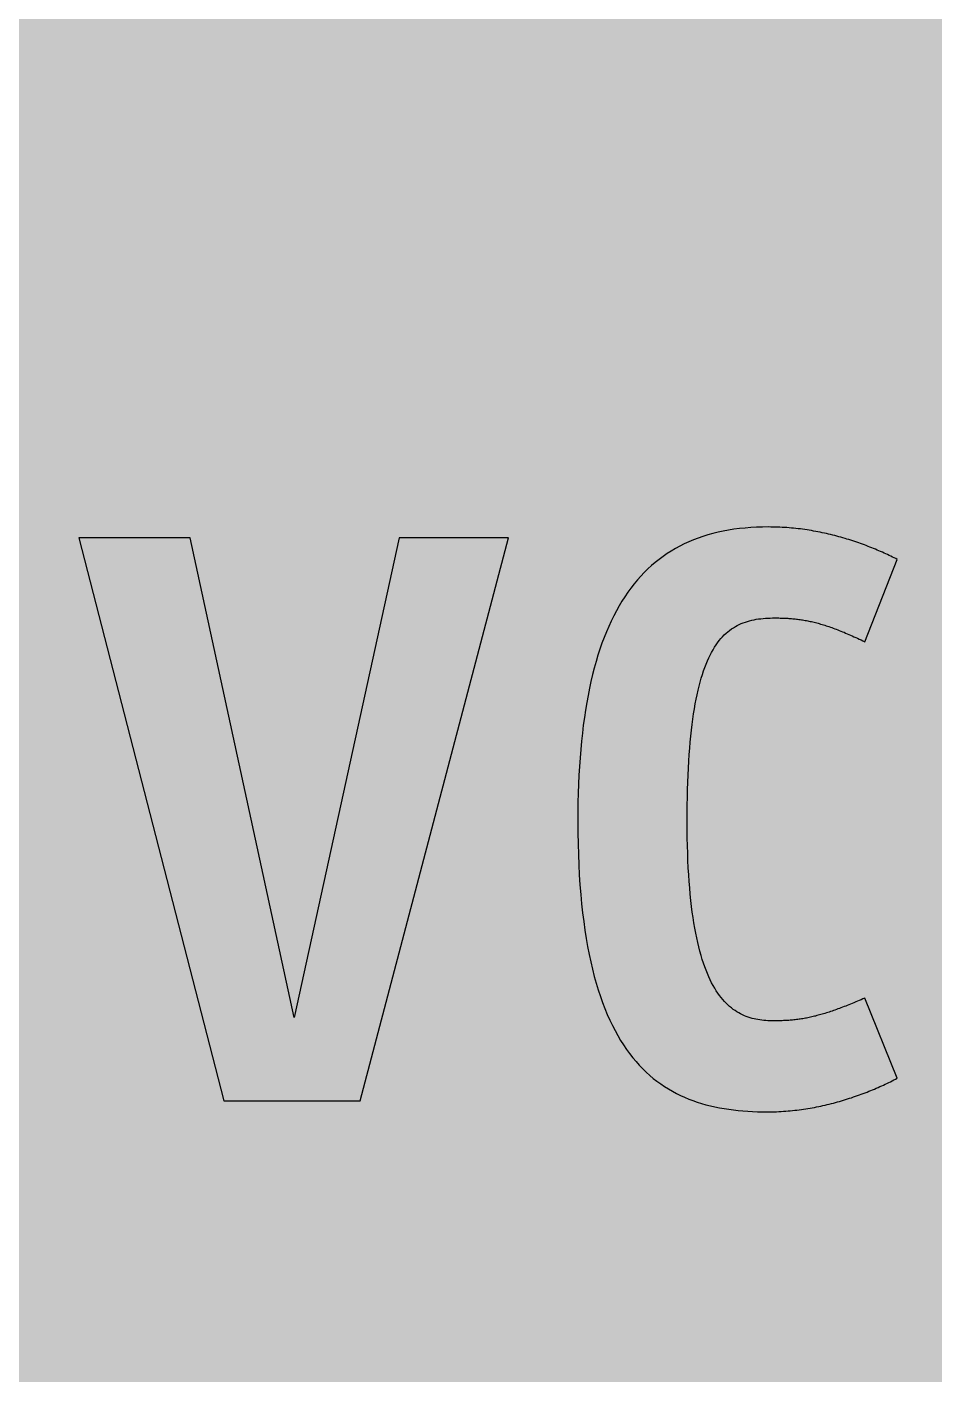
# Model space of a CAD drawing. Header units: millimetres. Extents: x 0 to 423, y 0 to 564.
# Drawn here: x 155.8 to 209, y 237 to 316 of the extents above; entities that cross this region are included whole.
import ezdxf

# ---------------------------------------------------------------- set-up
doc = ezdxf.new("R2010")
doc.units = ezdxf.units.MM

msp = doc.modelspace()

# ---------------------------------------------------------------- hatches: boundary and pattern name
for color, points in [(254, [(21.2189, 0.0537), (20.955, 0.0533), (20.6934, 0.0584), (20.4292, 0.066), (20.1676, 0.0787), (19.906, 0.094), (19.6469, 0.1118), (19.3853, 0.1321), (19.1262, 0.1549), (18.8671, 0.1829), (18.608, 0.2134), (18.349, 0.2464), (18.0924, 0.2845), (17.8359, 0.3251), (17.5793, 0.3683), (17.3253, 0.414), (17.0688, 0.4623), (16.8148, 0.5156), (16.5633, 0.5715), (16.3093, 0.6299), (16.0579, 0.6909), (15.809, 0.7544), (15.56, 0.823), (15.3111, 0.8941), (15.0622, 0.9677), (14.8158, 1.0439), (14.5694, 1.1227), (14.3256, 1.2065), (14.0818, 1.2903), (13.8379, 1.3792), (13.5966, 1.4707), (13.3579, 1.5672), (13.1191, 1.6637), (12.8803, 1.7628), (12.6441, 1.8669), (12.4079, 1.9736), (12.1742, 2.0803), (11.9405, 2.192), (11.7094, 2.3089), (11.4808, 2.4257), (11.2522, 2.5451), (11.0236, 2.6695), (10.7975, 2.794), (10.574, 2.9235), (10.3505, 3.0556), (10.1295, 3.1877), (9.9111, 3.3249), (9.6926, 3.4646), (9.4742, 3.6068), (9.2608, 3.7541), (9.0475, 3.9014), (8.8341, 4.0513), (8.6258, 4.2037), (8.4176, 4.3612), (8.2118, 4.5187), (8.0061, 4.6812), (7.8029, 4.8438), (7.6022, 5.0114), (7.4041, 5.1816), (7.206, 5.3518), (7.0129, 5.527), (6.8174, 5.7048), (6.6269, 5.8826), (6.4389, 6.0655), (6.2509, 6.2509), (6.0655, 6.4389), (5.8852, 6.6269), (5.7048, 6.8174), (5.527, 7.0104), (5.3518, 7.206), (5.1816, 7.4041), (5.0114, 7.6022), (4.8463, 7.8029), (4.6812, 8.0061), (4.5187, 8.2118), (4.3612, 8.4176), (4.2062, 8.6258), (4.0513, 8.8341), (3.9014, 9.0475), (3.7541, 9.2608), (3.6068, 9.4742), (3.4646, 9.6926), (3.3249, 9.9085), (3.1877, 10.1295), (3.0556, 10.3505), (2.9235, 10.574), (2.794, 10.7975), (2.6695, 11.0236), (2.5451, 11.2522), (2.4257, 11.4808), (2.3063, 11.7094), (2.192, 11.9405), (2.0803, 12.1742), (1.971, 12.4079), (1.8669, 12.6441), (1.7628, 12.8803), (1.6637, 13.1191), (1.5646, 13.3579), (1.4707, 13.5966), (1.3792, 13.8379), (1.2903, 14.0818), (1.2065, 14.3256), (1.1227, 14.5694), (1.0439, 14.8158), (0.9652, 15.0622), (0.8915, 15.3111), (0.823, 15.56), (0.7544, 15.809), (0.6883, 16.0604), (0.6274, 16.3119), (0.569, 16.5633), (0.5131, 16.8148), (0.4623, 17.0688), (0.4115, 17.3253), (0.3658, 17.5793), (0.3226, 17.8359), (0.2819, 18.0924), (0.2464, 18.3515), (0.2134, 18.608), (0.1829, 18.8671), (0.1549, 19.1262), (0.1295, 19.3878), (0.1092, 19.6469), (0.0914, 19.9085), (0.0762, 20.1701), (0.066, 20.4318), (0.0584, 20.6934), (0.0533, 20.955), (0.0508, 21.2192), (0.0522, 543.3314), (0.0533, 543.593), (0.0584, 543.8546), (0.066, 544.1188), (0.0762, 544.3804), (0.0914, 544.642), (0.1092, 544.9011), (0.1295, 545.1627), (0.1549, 545.4218), (0.1829, 545.6809), (0.2134, 545.94), (0.2464, 546.1991), (0.2819, 546.4556), (0.3226, 546.7121), (0.3658, 546.9687), (0.4115, 547.2227), (0.4623, 547.4792), (0.5131, 547.7332), (0.569, 547.9847), (0.6274, 548.2387), (0.6883, 548.4876), (0.7544, 548.7391), (0.823, 548.988), (0.8915, 549.2369), (0.9652, 549.4858), (1.0439, 549.7322), (1.1227, 549.9786), (1.2065, 550.2224), (1.2903, 550.4663), (1.3792, 550.7076), (1.4707, 550.9489), (1.5646, 551.1902), (1.6637, 551.4289), (1.7628, 551.6677), (1.8669, 551.9039), (1.971, 552.1401), (2.0803, 552.3738), (2.192, 552.6049), (2.3063, 552.8386), (2.4257, 553.0672), (2.5451, 553.2958), (2.6695, 553.5244), (2.794, 553.7505), (2.9235, 553.974), (3.0556, 554.1975), (3.1877, 554.4185), (3.3249, 554.6369), (3.4646, 554.8554), (3.6068, 555.0738), (3.7541, 555.2872), (3.9014, 555.5005), (4.0513, 555.7114), (4.2062, 555.9222), (4.3612, 556.1305), (4.5187, 556.3362), (4.6812, 556.5419), (4.8463, 556.7451), (5.0114, 556.9458), (5.1816, 557.1439), (5.3518, 557.342), (5.527, 557.5351), (5.7048, 557.7281), (5.8852, 557.9212), (6.0655, 558.1091), (6.2509, 558.2971), (6.4389, 558.4825), (6.6269, 558.6628), (6.8174, 558.8432), (7.0129, 559.021), (7.206, 559.1937), (7.4041, 559.3664), (7.6022, 559.5366), (7.8029, 559.7017), (8.0061, 559.8668), (8.2118, 560.0268), (8.4176, 560.1868), (8.6258, 560.3418), (8.8341, 560.4967), (9.0475, 560.6466), (9.2608, 560.7939), (9.4742, 560.9387), (9.6926, 561.0835), (9.9111, 561.2232), (10.1295, 561.3603), (10.3505, 561.4924), (10.574, 561.6245), (10.7975, 561.754), (11.0236, 561.8785), (11.2522, 562.0029), (11.4808, 562.1223), (11.7094, 562.2392), (11.9405, 562.356), (12.1742, 562.4678), (12.4079, 562.5744), (12.6441, 562.6811), (12.8803, 562.7853), (13.1191, 562.8843), (13.3579, 562.9834), (13.5966, 563.0774), (13.8379, 563.1688), (14.0818, 563.2577), (14.3256, 563.3415), (14.5694, 563.4253), (14.8158, 563.5041), (15.0622, 563.5803), (15.3111, 563.6539), (15.56, 563.7251), (15.809, 563.7936), (16.0579, 563.8571), (16.3093, 563.9206), (16.5633, 563.9791), (16.8148, 564.0349), (17.0688, 564.0857), (17.3253, 564.1365), (17.5793, 564.1823), (17.8359, 564.2254), (18.0924, 564.2635), (18.349, 564.3016), (18.608, 564.3347), (18.8671, 564.3651), (19.1262, 564.3931), (19.3853, 564.4185), (19.6469, 564.4388), (19.906, 564.4566), (20.1676, 564.4718), (20.4292, 564.482), (20.6934, 564.4896), (20.955, 564.4947), (21.2166, 564.4972), (402.2189, 564.4981), (402.4808, 564.4947), (402.7424, 564.4896), (403.0066, 564.482), (403.2682, 564.4718), (403.5298, 564.4566), (403.7889, 564.4388), (404.0505, 564.4185), (404.3096, 564.3931), (404.5687, 564.3651), (404.8277, 564.3347), (405.0868, 564.3016), (405.3434, 564.2635), (405.5999, 564.2254), (405.8564, 564.1823), (406.113, 564.1365), (406.367, 564.0857), (406.621, 564.0349), (406.875, 563.9791), (407.1264, 563.9206), (407.3779, 563.8571), (407.6268, 563.7936), (407.8783, 563.7251), (408.1272, 563.6539), (408.3736, 563.5803), (408.62, 563.5041), (408.8663, 563.4253), (409.1102, 563.3415), (409.354, 563.2577), (409.5979, 563.1688), (409.8392, 563.0774), (410.0805, 562.9834), (410.3192, 562.8843), (410.5554, 562.7853), (410.7942, 562.6811), (411.0279, 562.5744), (411.2616, 562.4678), (411.4952, 562.356), (411.7264, 562.2392), (411.9575, 562.1223), (412.1861, 562.0029), (412.4122, 561.8785), (412.6382, 561.754), (412.8643, 561.6245), (413.0853, 561.4924), (413.3063, 561.3603), (413.5272, 561.2232), (413.7457, 561.0835), (413.9616, 560.9387), (414.1775, 560.7939), (414.3908, 560.6466), (414.6017, 560.4967), (414.8125, 560.3418), (415.0208, 560.1868), (415.2265, 560.0268), (415.4297, 559.8668), (415.6329, 559.7017), (415.8336, 559.5366), (416.0342, 559.3664), (416.2298, 559.1937), (416.4254, 559.021), (416.6184, 558.8432), (416.8089, 558.6628), (416.9994, 558.4825), (417.1848, 558.2971), (417.3703, 558.1091), (417.5531, 557.9212), (417.7335, 557.7281), (417.9087, 557.5351), (418.084, 557.342), (418.2567, 557.1439), (418.4244, 556.9458), (418.592, 556.7451), (418.7546, 556.5419), (418.9171, 556.3362), (419.0746, 556.1305), (419.2321, 555.9222), (419.3845, 555.7114), (419.5369, 555.5005), (419.6842, 555.2872), (419.829, 555.0738), (419.9712, 554.8554), (420.1109, 554.6369), (420.2481, 554.4185), (420.3827, 554.1975), (420.5148, 553.974), (420.6418, 553.7505), (420.7688, 553.5244), (420.8907, 553.2958), (421.0126, 553.0672), (421.1295, 552.8386), (421.2438, 552.6049), (421.3555, 552.3738), (421.4647, 552.1401), (421.5689, 551.9039), (421.673, 551.6677), (421.7746, 551.4289), (421.8711, 551.1902), (421.9651, 550.9489), (422.0566, 550.7076), (422.1455, 550.4663), (422.2318, 550.2224), (422.3131, 549.9786), (422.3918, 549.7322), (422.4706, 549.4858), (422.5442, 549.2369), (422.6128, 548.988), (422.6814, 548.7391), (422.7449, 548.4876), (422.8084, 548.2387), (422.8668, 547.9847), (422.9227, 547.7332), (422.9735, 547.4792), (423.0243, 547.2227), (423.07, 546.9687), (423.1132, 546.7121), (423.1513, 546.4556), (423.1894, 546.1991), (423.2224, 545.94), (423.2529, 545.6809), (423.2808, 545.4218), (423.3037, 545.1627), (423.3266, 544.9011), (423.3443, 544.642), (423.357, 544.3804), (423.3697, 544.1188), (423.3774, 543.8546), (423.3824, 543.593), (423.385, 543.3314), (423.3855, 21.2203), (423.3824, 20.955), (423.3774, 20.6934), (423.3697, 20.4318), (423.357, 20.1701), (423.3443, 19.9085), (423.3266, 19.6469), (423.3037, 19.3878), (423.2808, 19.1262), (423.2529, 18.8671), (423.2224, 18.608), (423.1894, 18.3515), (423.1513, 18.0924), (423.1132, 17.8359), (423.07, 17.5793), (423.0243, 17.3253), (422.9735, 17.0688), (422.9227, 16.8148), (422.8668, 16.5633), (422.8084, 16.3119), (422.7449, 16.0604), (422.6814, 15.809), (422.6128, 15.56), (422.5442, 15.3111), (422.4706, 15.0622), (422.3918, 14.8158), (422.3131, 14.5694), (422.2318, 14.3256), (422.1455, 14.0818), (422.0566, 13.8379), (421.9651, 13.5966), (421.8711, 13.3579), (421.7746, 13.1191), (421.673, 12.8803), (421.5689, 12.6441), (421.4647, 12.4079), (421.3555, 12.1742), (421.2438, 11.9405), (421.1295, 11.7094), (421.0126, 11.4808), (420.8907, 11.2522), (420.7688, 11.0236), (420.6418, 10.7975), (420.5148, 10.574), (420.3827, 10.3505), (420.2481, 10.1295), (420.1109, 9.9085), (419.9712, 9.6926), (419.829, 9.4742), (419.6842, 9.2608), (419.5369, 9.0475), (419.3845, 8.8341), (419.2321, 8.6258), (419.0746, 8.4176), (418.9171, 8.2118), (418.7546, 8.0061), (418.592, 7.8029), (418.4244, 7.6022), (418.2567, 7.4041), (418.084, 7.206), (417.9087, 7.0104), (417.7335, 6.8174), (417.5531, 6.6269), (417.3703, 6.4389), (417.1848, 6.2509), (416.9994, 6.0655), (416.8089, 5.8826), (416.6184, 5.7048), (416.4254, 5.527), (416.2298, 5.3518), (416.0342, 5.1816), (415.8336, 5.0114), (415.6329, 4.8438), (415.4297, 4.6812), (415.2265, 4.5187), (415.0208, 4.3612), (414.8125, 4.2037), (414.6017, 4.0513), (414.3908, 3.9014), (414.1775, 3.7541), (413.9616, 3.6068), (413.7457, 3.4646), (413.5272, 3.3249), (413.3063, 3.1877), (413.0853, 3.0556), (412.8643, 2.9235), (412.6382, 2.794), (412.4122, 2.6695), (412.1861, 2.5451), (411.9575, 2.4257), (411.7264, 2.3089), (411.4952, 2.192), (411.2616, 2.0803), (411.0279, 1.9736), (410.7942, 1.8669), (410.5554, 1.7628), (410.3192, 1.6637), (410.0805, 1.5672), (409.8392, 1.4707), (409.5979, 1.3792), (409.354, 1.2903), (409.1102, 1.2065), (408.8663, 1.1227), (408.62, 1.0439), (408.3736, 0.9677), (408.1272, 0.8941), (407.8783, 0.823), (407.6268, 0.7544), (407.3779, 0.6909), (407.1264, 0.6299), (406.875, 0.5715), (406.621, 0.5156), (406.367, 0.4623), (406.113, 0.414), (405.8564, 0.3683), (405.5999, 0.3251), (405.3434, 0.2845), (405.0868, 0.2464), (404.8277, 0.2134), (404.5687, 0.1829), (404.3096, 0.1549), (404.0505, 0.1321), (403.7889, 0.1118), (403.5298, 0.094), (403.2682, 0.0787), (403.0066, 0.066), (402.7424, 0.0584), (402.4808, 0.0533), (402.2166, 0.0533)]), (59, [(184.0121, 286.0142), (177.5989, 286.0142), (171.4391, 257.8845), (165.3438, 286.0142), (158.8036, 286.0142), (167.3119, 252.9953), (175.3126, 252.9953)]), (59, [(199.5703, 257.6943), (199.4535, 257.6932), (199.3367, 257.6957), (199.2198, 257.7008), (199.103, 257.7084), (198.9887, 257.7186), (198.8718, 257.7313), (198.755, 257.7465), (198.6407, 257.7643), (198.5239, 257.7871), (198.4096, 257.8125), (198.2953, 257.8405), (198.181, 257.8735), (198.0667, 257.9091), (197.9549, 257.9497), (197.8406, 257.9954), (197.7314, 258.0462), (197.6196, 258.0996), (197.5104, 258.158), (197.4012, 258.224), (197.2945, 258.2926), (197.1853, 258.3663), (197.0811, 258.4475), (196.977, 258.5339), (196.8729, 258.6279), (196.7713, 258.7269), (196.6697, 258.8311), (196.5706, 258.9428), (196.4741, 259.0597), (196.3776, 259.1867), (196.2836, 259.3188), (196.1921, 259.4585), (196.1007, 259.6058), (196.0118, 259.7607), (195.9229, 259.9233), (195.8391, 260.0935), (195.7553, 260.2738), (195.674, 260.4618), (195.5952, 260.6573), (195.5165, 260.8605), (195.4428, 261.0764), (195.3717, 261.2974), (195.3006, 261.5311), (195.232, 261.7724), (195.1685, 262.0239), (195.105, 262.2855), (195.0466, 262.5573), (194.9882, 262.8392), (194.9348, 263.1313), (194.8815, 263.4336), (194.8332, 263.746), (194.7875, 264.0711), (194.7443, 264.4064), (194.7062, 264.7544), (194.6681, 265.1125), (194.6351, 265.4833), (194.6046, 265.8669), (194.5792, 266.2606), (194.5538, 266.667), (194.5335, 267.0861), (194.5183, 267.5179), (194.5056, 267.9624), (194.4954, 268.4196), (194.4903, 268.892), (194.4878, 269.3772), (194.4903, 269.8623), (194.4954, 270.3373), (194.503, 270.7996), (194.5132, 271.2466), (194.5259, 271.6835), (194.5437, 272.1051), (194.5615, 272.5166), (194.5843, 272.9154), (194.6097, 273.3015), (194.6377, 273.6774), (194.6681, 274.0406), (194.7012, 274.3911), (194.7393, 274.734), (194.7774, 275.0617), (194.818, 275.3817), (194.8637, 275.6891), (194.9094, 275.9862), (194.9602, 276.2733), (195.0136, 276.5501), (195.0669, 276.8168), (195.1253, 277.0734), (195.1838, 277.3197), (195.2473, 277.5585), (195.3133, 277.7871), (195.3793, 278.0055), (195.4505, 278.2164), (195.5216, 278.417), (195.5952, 278.6101), (195.674, 278.7929), (195.7527, 278.9707), (195.834, 279.1384), (195.9178, 279.2984), (196.0042, 279.4508), (196.0905, 279.5956), (196.182, 279.7327), (196.2734, 279.8623), (196.3699, 279.9867), (196.4665, 280.1036), (196.5655, 280.2128), (196.6646, 280.3169), (196.7687, 280.4135), (196.8729, 280.5049), (196.9795, 280.5887), (197.0888, 280.6675), (197.2005, 280.7411), (197.3123, 280.8097), (197.4266, 280.8732), (197.5434, 280.9316), (197.6603, 280.985), (197.7796, 281.0332), (197.9016, 281.0764), (198.026, 281.1145), (198.1505, 281.1501), (198.2775, 281.1831), (198.407, 281.2085), (198.5366, 281.2339), (198.6686, 281.2542), (198.8007, 281.272), (198.9353, 281.2847), (199.0725, 281.2948), (199.2097, 281.305), (199.3494, 281.3101), (199.4891, 281.3126), (199.6313, 281.3152), (199.71, 281.3126), (199.7862, 281.3126), (199.8624, 281.3126), (199.9386, 281.3101), (200.0123, 281.3101), (200.0885, 281.3075), (200.1622, 281.305), (200.2358, 281.2999), (200.3095, 281.2974), (200.3831, 281.2923), (200.4568, 281.2872), (200.5305, 281.2821), (200.6041, 281.2771), (200.6752, 281.272), (200.7489, 281.2644), (200.8226, 281.2567), (200.8937, 281.2491), (200.9673, 281.239), (201.041, 281.2313), (201.1121, 281.2212), (201.1858, 281.2085), (201.2594, 281.1983), (201.3331, 281.1856), (201.4068, 281.1729), (201.4804, 281.1602), (201.5541, 281.145), (201.6277, 281.1297), (201.7039, 281.1145), (201.7776, 281.0993), (201.8538, 281.0815), (201.93, 281.0637), (202.0062, 281.0434), (202.0824, 281.0256), (202.1611, 281.0053), (202.2373, 280.9824), (202.3161, 280.9596), (202.3948, 280.9367), (202.4761, 280.9138), (202.5574, 280.8884), (202.6387, 280.8605), (202.7199, 280.8351), (202.8038, 280.8072), (202.8876, 280.7767), (202.9714, 280.7487), (203.0578, 280.7183), (203.1441, 280.6852), (203.2305, 280.6522), (203.3194, 280.6192), (203.4108, 280.5836), (203.4997, 280.5455), (203.5912, 280.51), (203.6851, 280.4719), (203.7791, 280.4312), (203.8756, 280.3906), (203.9722, 280.35), (204.0687, 280.3068), (204.1677, 280.2611), (204.2693, 280.2153), (204.3709, 280.1696), (204.4751, 280.1214), (204.5792, 280.0731), (204.6859, 280.0223), (204.7926, 279.9715), (204.9018, 279.9182), (206.8089, 284.7453), (206.7154, 284.7924), (206.6214, 284.8381), (206.5274, 284.8864), (206.4309, 284.9321), (206.3344, 284.9804), (206.2353, 285.0261), (206.1362, 285.0718), (206.0372, 285.1175), (205.9356, 285.1633), (205.834, 285.209), (205.7324, 285.2522), (205.6282, 285.2979), (205.5241, 285.3411), (205.42, 285.3842), (205.3133, 285.4274), (205.2066, 285.4706), (205.0999, 285.5112), (204.9907, 285.5544), (204.8815, 285.5951), (204.7697, 285.6357), (204.6605, 285.6763), (204.5487, 285.7144), (204.4344, 285.7551), (204.3227, 285.7932), (204.2084, 285.8313), (204.0915, 285.8668), (203.9772, 285.9049), (203.8604, 285.9405), (203.7436, 285.9761), (203.6242, 286.0091), (203.5048, 286.0446), (203.3854, 286.0777), (203.266, 286.1081), (203.1441, 286.1412), (203.0247, 286.1716), (202.9028, 286.2021), (202.7784, 286.2301), (202.6564, 286.2605), (202.532, 286.2859), (202.4075, 286.3139), (202.2805, 286.3393), (202.1561, 286.3647), (202.0291, 286.3875), (201.9021, 286.4104), (201.7725, 286.4333), (201.6455, 286.4536), (201.516, 286.4739), (201.3864, 286.4942), (201.2569, 286.512), (201.1274, 286.5298), (200.9953, 286.545), (200.8632, 286.5603), (200.7311, 286.573), (200.599, 286.5857), (200.467, 286.5984), (200.3323, 286.6085), (200.2003, 286.6187), (200.0656, 286.6263), (199.931, 286.6314), (199.7964, 286.639), (199.6592, 286.6415), (199.5246, 286.6466), (199.3875, 286.6466), (199.2503, 286.6492), (198.8998, 286.6441), (198.5543, 286.6339), (198.214, 286.6136), (197.8812, 286.5882), (197.551, 286.5526), (197.2285, 286.512), (196.9135, 286.4612), (196.6011, 286.4028), (196.2963, 286.3393), (195.9966, 286.2656), (195.7019, 286.1843), (195.4149, 286.0929), (195.1304, 285.9964), (194.8536, 285.8897), (194.5818, 285.7779), (194.3176, 285.656), (194.056, 285.5239), (193.802, 285.3868), (193.5531, 285.2395), (193.3118, 285.0845), (193.073, 284.922), (192.8419, 284.7492), (192.6158, 284.5689), (192.3948, 284.3809), (192.1789, 284.1854), (191.9707, 283.9796), (191.7649, 283.7637), (191.5668, 283.5402), (191.3738, 283.3091), (191.1883, 283.0678), (191.0055, 282.8188), (190.8302, 282.5598), (190.6575, 282.2931), (190.4924, 282.0187), (190.3349, 281.7317), (190.18, 281.4396), (190.0326, 281.1348), (189.8879, 280.8224), (189.7507, 280.5024), (189.6186, 280.1722), (189.4916, 279.8318), (189.3697, 279.4838), (189.2554, 279.1257), (189.1462, 278.7574), (189.0395, 278.3789), (188.9404, 277.9928), (188.8465, 277.5966), (188.7576, 277.1927), (188.6763, 276.7762), (188.5975, 276.352), (188.5264, 275.9177), (188.4578, 275.4732), (188.3969, 275.021), (188.341, 274.5562), (188.2902, 274.0838), (188.2445, 273.6012), (188.2064, 273.1084), (188.1708, 272.6055), (188.1403, 272.0924), (188.1175, 271.5692), (188.0997, 271.0358), (188.0845, 270.4922), (188.0768, 269.9385), (188.0743, 269.3772), (188.0794, 268.7168), (188.0895, 268.0767), (188.1073, 267.4493), (188.1302, 266.8397), (188.1632, 266.2479), (188.2013, 265.6688), (188.2445, 265.1074), (188.2978, 264.5613), (188.3562, 264.0305), (188.4197, 263.5123), (188.4909, 263.0119), (188.5671, 262.5242), (188.6509, 262.0518), (188.7398, 261.5921), (188.8338, 261.1476), (188.9354, 260.7158), (189.042, 260.2992), (189.1563, 259.8953), (189.2757, 259.5042), (189.4002, 259.1257), (189.5297, 258.76), (189.6643, 258.4094), (189.804, 258.0691), (189.9514, 257.7414), (190.1012, 257.4239), (190.2587, 257.1217), (190.4187, 256.8296), (190.5838, 256.5476), (190.7565, 256.2784), (190.9318, 256.0193), (191.1121, 255.7704), (191.2976, 255.5342), (191.4881, 255.3056), (191.6811, 255.0897), (191.8818, 254.8839), (192.0824, 254.6858), (192.2907, 254.4978), (192.5015, 254.32), (192.7174, 254.1524), (192.9359, 253.9924), (193.1594, 253.8425), (193.388, 253.7003), (193.6191, 253.5657), (193.8528, 253.4412), (194.0916, 253.3244), (194.3329, 253.2126), (194.5767, 253.111), (194.8256, 253.017), (195.0771, 252.9307), (195.3336, 252.8494), (195.5902, 252.7757), (195.8518, 252.7097), (196.1159, 252.6513), (196.3826, 252.5954), (196.6519, 252.5497), (196.9237, 252.5065), (197.198, 252.4709), (197.4748, 252.4404), (197.7542, 252.415), (198.0362, 252.3947), (198.3207, 252.3769), (198.6077, 252.3668), (198.8972, 252.3617), (199.1868, 252.3592), (199.324, 252.3592), (199.4611, 252.3617), (199.5957, 252.3642), (199.7304, 252.3693), (199.865, 252.3744), (199.9996, 252.382), (200.1342, 252.3896), (200.2663, 252.3998), (200.4009, 252.41), (200.533, 252.4201), (200.6651, 252.4328), (200.7946, 252.4481), (200.9267, 252.4633), (201.0562, 252.4785), (201.1858, 252.4963), (201.3153, 252.5141), (201.4449, 252.5344), (201.5719, 252.5547), (201.6989, 252.5751), (201.8259, 252.5979), (201.9529, 252.6208), (202.0799, 252.6462), (202.2043, 252.6716), (202.3288, 252.697), (202.4532, 252.7249), (202.5777, 252.7529), (202.6996, 252.7808), (202.8241, 252.8113), (202.946, 252.8418), (203.0654, 252.8722), (203.1873, 252.9053), (203.3067, 252.9383), (203.4261, 252.9713), (203.5454, 253.0069), (203.6648, 253.0424), (203.7817, 253.078), (203.8985, 253.1161), (204.0153, 253.1516), (204.1296, 253.1897), (204.2465, 253.2304), (204.3608, 253.2685), (204.4751, 253.3091), (204.5868, 253.3498), (204.7011, 253.3929), (204.8129, 253.4336), (204.9221, 253.4768), (205.0339, 253.5199), (205.1431, 253.5631), (205.2523, 253.6088), (205.3615, 253.652), (205.4682, 253.6977), (205.5774, 253.7435), (205.6841, 253.7917), (205.7883, 253.8374), (205.8949, 253.8857), (205.9991, 253.9314), (206.1032, 253.9797), (206.2048, 254.0279), (206.3064, 254.0762), (206.408, 254.127), (206.5096, 254.1753), (206.6087, 254.2261), (206.7103, 254.2769), (206.8068, 254.3277), (204.9032, 259.0267), (204.7926, 258.9784), (204.6859, 258.9327), (204.5792, 258.887), (204.4751, 258.8438), (204.3709, 258.8006), (204.2693, 258.7574), (204.1703, 258.7168), (204.0712, 258.6761), (203.9747, 258.638), (203.8782, 258.5999), (203.7842, 258.5618), (203.6902, 258.5263), (203.5988, 258.4907), (203.5073, 258.4552), (203.4159, 258.4221), (203.327, 258.3891), (203.2406, 258.3561), (203.1543, 258.3256), (203.0679, 258.2951), (202.9816, 258.2672), (202.8977, 258.2367), (202.8165, 258.2113), (202.7326, 258.1834), (202.6514, 258.158), (202.5701, 258.1326), (202.4913, 258.1072), (202.4101, 258.0843), (202.3313, 258.0615), (202.2526, 258.0386), (202.1764, 258.0183), (202.0976, 257.998), (202.0214, 257.9776), (201.9452, 257.9599), (201.869, 257.9421), (201.7928, 257.9243), (201.7166, 257.9065), (201.643, 257.8913), (201.5668, 257.876), (201.4931, 257.8608), (201.4195, 257.8481), (201.3433, 257.8329), (201.2696, 257.8202), (201.1959, 257.81), (201.1197, 257.7973), (201.0461, 257.7871), (200.9724, 257.777), (200.8962, 257.7668), (200.8226, 257.7592), (200.7464, 257.749), (200.6727, 257.7414), (200.5965, 257.7363), (200.5203, 257.7287), (200.4441, 257.7236), (200.3679, 257.7186), (200.2892, 257.7135), (200.213, 257.7084), (200.1342, 257.7059), (200.0555, 257.7008), (199.9767, 257.6982), (199.8955, 257.6957), (199.8142, 257.6957), (199.7329, 257.6932), (199.6516, 257.6932), (199.5678, 257.6932)])]:
    msp.add_hatch(color=color).paths.add_polyline_path(points)

# ---------------------------------------------------------------- linework, layer by layer
at = {"color": 59}
for points in [[(184.0121, 286.0142), (177.5989, 286.0142), (171.4391, 257.8845), (165.3438, 286.0142), (158.8036, 286.0142), (167.3119, 252.9953), (175.3126, 252.9953), (184.0121, 286.0142)], [(199.5703, 257.6943), (199.4535, 257.6932), (199.3367, 257.6957), (199.2198, 257.7008), (199.103, 257.7084), (198.9887, 257.7186), (198.8718, 257.7313), (198.755, 257.7465), (198.6407, 257.7643), (198.5239, 257.7871), (198.4096, 257.8125), (198.2953, 257.8405), (198.181, 257.8735), (198.0667, 257.9091), (197.9549, 257.9497), (197.8406, 257.9954), (197.7314, 258.0462), (197.6196, 258.0996), (197.5104, 258.158), (197.4012, 258.224), (197.2945, 258.2926), (197.1853, 258.3663), (197.0811, 258.4475), (196.977, 258.5339), (196.8729, 258.6279), (196.7713, 258.7269), (196.6697, 258.8311), (196.5706, 258.9428), (196.4741, 259.0597), (196.3776, 259.1867), (196.2836, 259.3188), (196.1921, 259.4585), (196.1007, 259.6058), (196.0118, 259.7607), (195.9229, 259.9233), (195.8391, 260.0935), (195.7553, 260.2738), (195.674, 260.4618), (195.5952, 260.6573), (195.5165, 260.8605), (195.4428, 261.0764), (195.3717, 261.2974), (195.3006, 261.5311), (195.232, 261.7724), (195.1685, 262.0239), (195.105, 262.2855), (195.0466, 262.5573), (194.9882, 262.8392), (194.9348, 263.1313), (194.8815, 263.4336), (194.8332, 263.746), (194.7875, 264.0711), (194.7443, 264.4064), (194.7062, 264.7544), (194.6681, 265.1125), (194.6351, 265.4833), (194.6046, 265.8669), (194.5792, 266.2606), (194.5538, 266.667), (194.5335, 267.0861), (194.5183, 267.5179), (194.5056, 267.9624), (194.4954, 268.4196), (194.4903, 268.892), (194.4878, 269.3772), (194.4903, 269.8623), (194.4954, 270.3373), (194.503, 270.7996), (194.5132, 271.2466), (194.5259, 271.6835), (194.5437, 272.1051), (194.5615, 272.5166), (194.5843, 272.9154), (194.6097, 273.3015), (194.6377, 273.6774), (194.6681, 274.0406), (194.7012, 274.3911), (194.7393, 274.734), (194.7774, 275.0617), (194.818, 275.3817), (194.8637, 275.6891), (194.9094, 275.9862), (194.9602, 276.2733), (195.0136, 276.5501), (195.0669, 276.8168), (195.1253, 277.0734), (195.1838, 277.3197), (195.2473, 277.5585), (195.3133, 277.7871), (195.3793, 278.0055), (195.4505, 278.2164), (195.5216, 278.417), (195.5952, 278.6101), (195.674, 278.7929), (195.7527, 278.9707), (195.834, 279.1384), (195.9178, 279.2984), (196.0042, 279.4508), (196.0905, 279.5956), (196.182, 279.7327), (196.2734, 279.8623), (196.3699, 279.9867), (196.4665, 280.1036), (196.5655, 280.2128), (196.6646, 280.3169), (196.7687, 280.4135), (196.8729, 280.5049), (196.9795, 280.5887), (197.0888, 280.6675), (197.2005, 280.7411), (197.3123, 280.8097), (197.4266, 280.8732), (197.5434, 280.9316), (197.6603, 280.985), (197.7796, 281.0332), (197.9016, 281.0764), (198.026, 281.1145), (198.1505, 281.1501), (198.2775, 281.1831), (198.407, 281.2085), (198.5366, 281.2339), (198.6686, 281.2542), (198.8007, 281.272), (198.9353, 281.2847), (199.0725, 281.2948), (199.2097, 281.305), (199.3494, 281.3101), (199.4891, 281.3126), (199.6313, 281.3152), (199.71, 281.3126), (199.7862, 281.3126), (199.8624, 281.3126), (199.9386, 281.3101), (200.0123, 281.3101), (200.0885, 281.3075), (200.1622, 281.305), (200.2358, 281.2999), (200.3095, 281.2974), (200.3831, 281.2923), (200.4568, 281.2872), (200.5305, 281.2821), (200.6041, 281.2771), (200.6752, 281.272), (200.7489, 281.2644), (200.8226, 281.2567), (200.8937, 281.2491), (200.9673, 281.239), (201.041, 281.2313), (201.1121, 281.2212), (201.1858, 281.2085), (201.2594, 281.1983), (201.3331, 281.1856), (201.4068, 281.1729), (201.4804, 281.1602), (201.5541, 281.145), (201.6277, 281.1297), (201.7039, 281.1145), (201.7776, 281.0993), (201.8538, 281.0815), (201.93, 281.0637), (202.0062, 281.0434), (202.0824, 281.0256), (202.1611, 281.0053), (202.2373, 280.9824), (202.3161, 280.9596), (202.3948, 280.9367), (202.4761, 280.9138), (202.5574, 280.8884), (202.6387, 280.8605), (202.7199, 280.8351), (202.8038, 280.8072), (202.8876, 280.7767), (202.9714, 280.7487), (203.0578, 280.7183), (203.1441, 280.6852), (203.2305, 280.6522), (203.3194, 280.6192), (203.4108, 280.5836), (203.4997, 280.5455), (203.5912, 280.51), (203.6851, 280.4719), (203.7791, 280.4312), (203.8756, 280.3906), (203.9722, 280.35), (204.0687, 280.3068), (204.1677, 280.2611), (204.2693, 280.2153), (204.3709, 280.1696), (204.4751, 280.1214), (204.5792, 280.0731), (204.6859, 280.0223), (204.7926, 279.9715), (204.9018, 279.9182), (206.8089, 284.7453), (206.7154, 284.7924), (206.6214, 284.8381), (206.5274, 284.8864), (206.4309, 284.9321), (206.3344, 284.9804), (206.2353, 285.0261), (206.1362, 285.0718), (206.0372, 285.1175), (205.9356, 285.1633), (205.834, 285.209), (205.7324, 285.2522), (205.6282, 285.2979), (205.5241, 285.3411), (205.42, 285.3842), (205.3133, 285.4274), (205.2066, 285.4706), (205.0999, 285.5112), (204.9907, 285.5544), (204.8815, 285.5951), (204.7697, 285.6357), (204.6605, 285.6763), (204.5487, 285.7144), (204.4344, 285.7551), (204.3227, 285.7932), (204.2084, 285.8313), (204.0915, 285.8668), (203.9772, 285.9049), (203.8604, 285.9405), (203.7436, 285.9761), (203.6242, 286.0091), (203.5048, 286.0446), (203.3854, 286.0777), (203.266, 286.1081), (203.1441, 286.1412), (203.0247, 286.1716), (202.9028, 286.2021), (202.7784, 286.2301), (202.6564, 286.2605), (202.532, 286.2859), (202.4075, 286.3139), (202.2805, 286.3393), (202.1561, 286.3647), (202.0291, 286.3875), (201.9021, 286.4104), (201.7725, 286.4333), (201.6455, 286.4536), (201.516, 286.4739), (201.3864, 286.4942), (201.2569, 286.512), (201.1274, 286.5298), (200.9953, 286.545), (200.8632, 286.5603), (200.7311, 286.573), (200.599, 286.5857), (200.467, 286.5984), (200.3323, 286.6085), (200.2003, 286.6187), (200.0656, 286.6263), (199.931, 286.6314), (199.7964, 286.639), (199.6592, 286.6415), (199.5246, 286.6466), (199.3875, 286.6466), (199.2503, 286.6492), (198.8998, 286.6441), (198.5543, 286.6339), (198.214, 286.6136), (197.8812, 286.5882), (197.551, 286.5526), (197.2285, 286.512), (196.9135, 286.4612), (196.6011, 286.4028), (196.2963, 286.3393), (195.9966, 286.2656), (195.7019, 286.1843), (195.4149, 286.0929), (195.1304, 285.9964), (194.8536, 285.8897), (194.5818, 285.7779), (194.3176, 285.656), (194.056, 285.5239), (193.802, 285.3868), (193.5531, 285.2395), (193.3118, 285.0845), (193.073, 284.922), (192.8419, 284.7492), (192.6158, 284.5689), (192.3948, 284.3809), (192.1789, 284.1854), (191.9707, 283.9796), (191.7649, 283.7637), (191.5668, 283.5402), (191.3738, 283.3091), (191.1883, 283.0678), (191.0055, 282.8188), (190.8302, 282.5598), (190.6575, 282.2931), (190.4924, 282.0187), (190.3349, 281.7317), (190.18, 281.4396), (190.0326, 281.1348), (189.8879, 280.8224), (189.7507, 280.5024), (189.6186, 280.1722), (189.4916, 279.8318), (189.3697, 279.4838), (189.2554, 279.1257), (189.1462, 278.7574), (189.0395, 278.3789), (188.9404, 277.9928), (188.8465, 277.5966), (188.7576, 277.1927), (188.6763, 276.7762), (188.5975, 276.352), (188.5264, 275.9177), (188.4578, 275.4732), (188.3969, 275.021), (188.341, 274.5562), (188.2902, 274.0838), (188.2445, 273.6012), (188.2064, 273.1084), (188.1708, 272.6055), (188.1403, 272.0924), (188.1175, 271.5692), (188.0997, 271.0358), (188.0845, 270.4922), (188.0768, 269.9385), (188.0743, 269.3772), (188.0794, 268.7168), (188.0895, 268.0767), (188.1073, 267.4493), (188.1302, 266.8397), (188.1632, 266.2479), (188.2013, 265.6688), (188.2445, 265.1074), (188.2978, 264.5613), (188.3562, 264.0305), (188.4197, 263.5123), (188.4909, 263.0119), (188.5671, 262.5242), (188.6509, 262.0518), (188.7398, 261.5921), (188.8338, 261.1476), (188.9354, 260.7158), (189.042, 260.2992), (189.1563, 259.8953), (189.2757, 259.5042), (189.4002, 259.1257), (189.5297, 258.76), (189.6643, 258.4094), (189.804, 258.0691), (189.9514, 257.7414), (190.1012, 257.4239), (190.2587, 257.1217), (190.4187, 256.8296), (190.5838, 256.5476), (190.7565, 256.2784), (190.9318, 256.0193), (191.1121, 255.7704), (191.2976, 255.5342), (191.4881, 255.3056), (191.6811, 255.0897), (191.8818, 254.8839), (192.0824, 254.6858), (192.2907, 254.4978), (192.5015, 254.32), (192.7174, 254.1524), (192.9359, 253.9924), (193.1594, 253.8425), (193.388, 253.7003), (193.6191, 253.5657), (193.8528, 253.4412), (194.0916, 253.3244), (194.3329, 253.2126), (194.5767, 253.111), (194.8256, 253.017), (195.0771, 252.9307), (195.3336, 252.8494), (195.5902, 252.7757), (195.8518, 252.7097), (196.1159, 252.6513), (196.3826, 252.5954), (196.6519, 252.5497), (196.9237, 252.5065), (197.198, 252.4709), (197.4748, 252.4404), (197.7542, 252.415), (198.0362, 252.3947), (198.3207, 252.3769), (198.6077, 252.3668), (198.8972, 252.3617), (199.1868, 252.3592), (199.324, 252.3592), (199.4611, 252.3617), (199.5957, 252.3642), (199.7304, 252.3693), (199.865, 252.3744), (199.9996, 252.382), (200.1342, 252.3896), (200.2663, 252.3998), (200.4009, 252.41), (200.533, 252.4201), (200.6651, 252.4328), (200.7946, 252.4481), (200.9267, 252.4633), (201.0562, 252.4785), (201.1858, 252.4963), (201.3153, 252.5141), (201.4449, 252.5344), (201.5719, 252.5547), (201.6989, 252.5751), (201.8259, 252.5979), (201.9529, 252.6208), (202.0799, 252.6462), (202.2043, 252.6716), (202.3288, 252.697), (202.4532, 252.7249), (202.5777, 252.7529), (202.6996, 252.7808), (202.8241, 252.8113), (202.946, 252.8418), (203.0654, 252.8722), (203.1873, 252.9053), (203.3067, 252.9383), (203.4261, 252.9713), (203.5454, 253.0069), (203.6648, 253.0424), (203.7817, 253.078), (203.8985, 253.1161), (204.0153, 253.1516), (204.1296, 253.1897), (204.2465, 253.2304), (204.3608, 253.2685), (204.4751, 253.3091), (204.5868, 253.3498), (204.7011, 253.3929), (204.8129, 253.4336), (204.9221, 253.4768), (205.0339, 253.5199), (205.1431, 253.5631), (205.2523, 253.6088), (205.3615, 253.652), (205.4682, 253.6977), (205.5774, 253.7435), (205.6841, 253.7917), (205.7883, 253.8374), (205.8949, 253.8857), (205.9991, 253.9314), (206.1032, 253.9797), (206.2048, 254.0279), (206.3064, 254.0762), (206.408, 254.127), (206.5096, 254.1753), (206.6087, 254.2261), (206.7103, 254.2769), (206.8068, 254.3277), (204.9032, 259.0267), (204.7926, 258.9784), (204.6859, 258.9327), (204.5792, 258.887), (204.4751, 258.8438), (204.3709, 258.8006), (204.2693, 258.7574), (204.1703, 258.7168), (204.0712, 258.6761), (203.9747, 258.638), (203.8782, 258.5999), (203.7842, 258.5618), (203.6902, 258.5263), (203.5988, 258.4907), (203.5073, 258.4552), (203.4159, 258.4221), (203.327, 258.3891), (203.2406, 258.3561), (203.1543, 258.3256), (203.0679, 258.2951), (202.9816, 258.2672), (202.8977, 258.2367), (202.8165, 258.2113), (202.7326, 258.1834), (202.6514, 258.158), (202.5701, 258.1326), (202.4913, 258.1072), (202.4101, 258.0843), (202.3313, 258.0615), (202.2526, 258.0386), (202.1764, 258.0183), (202.0976, 257.998), (202.0214, 257.9776), (201.9452, 257.9599), (201.869, 257.9421), (201.7928, 257.9243), (201.7166, 257.9065), (201.643, 257.8913), (201.5668, 257.876), (201.4931, 257.8608), (201.4195, 257.8481), (201.3433, 257.8329), (201.2696, 257.8202), (201.1959, 257.81), (201.1197, 257.7973), (201.0461, 257.7871), (200.9724, 257.777), (200.8962, 257.7668), (200.8226, 257.7592), (200.7464, 257.749), (200.6727, 257.7414), (200.5965, 257.7363), (200.5203, 257.7287), (200.4441, 257.7236), (200.3679, 257.7186), (200.2892, 257.7135), (200.213, 257.7084), (200.1342, 257.7059), (200.0555, 257.7008), (199.9767, 257.6982), (199.8955, 257.6957), (199.8142, 257.6957), (199.7329, 257.6932), (199.6516, 257.6932), (199.5678, 257.6932), (199.5703, 257.6943)]]:
    msp.add_lwpolyline(points, dxfattribs=at)

doc.saveas('drawing.dxf')
